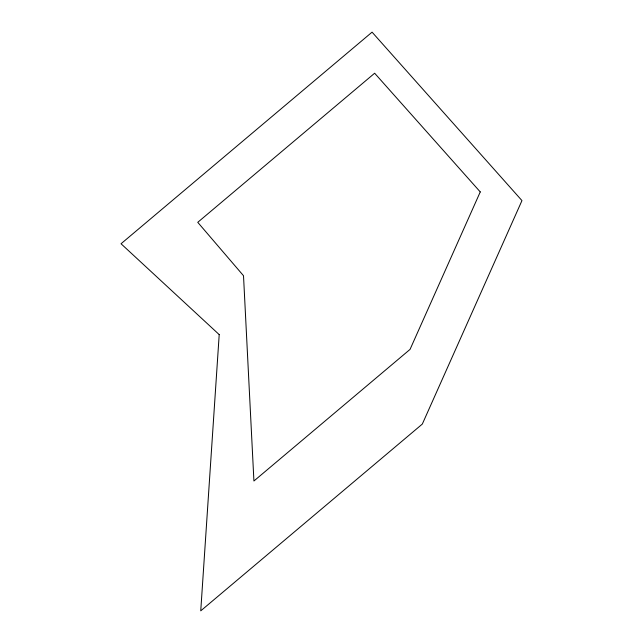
<?xml version="1.0" encoding="UTF-8"?>
<svg xmlns="http://www.w3.org/2000/svg" width="643" height="643" viewBox="0 0 643 643"><rect width="100%" height="100%" fill="white"/><g stroke="black" fill="none" stroke-linecap="round" stroke-linejoin="round"><path stroke-width="0.96" d="M219.207 334.609L200.745 610.85L422.314 424.075L521.963 200.6L372.072 32.15L121.037 243.753L219.207 334.609M480.257 191.919L410.049 349.39L253.921 480.996L243.512 275.726L197.755 222.325L374.644 73.222L480.257 191.919"/></g></svg>
